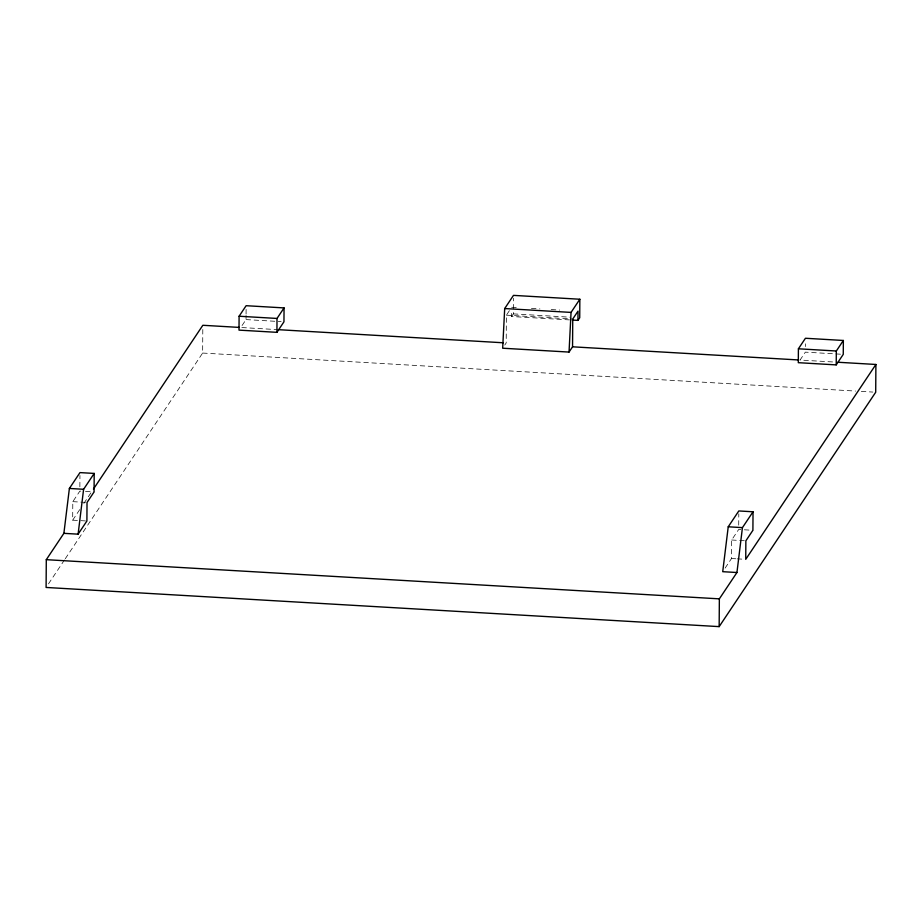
<?xml version="1.0" encoding="UTF-8"?>
<svg xmlns="http://www.w3.org/2000/svg" width="922" height="922" viewBox="0 0 922 922"><rect width="100%" height="100%" fill="white"/><g stroke="black" fill="none" stroke-linecap="round" stroke-linejoin="round"><path stroke-width="0.69" stroke-dasharray="4.61 3.46" d="M85.481 520.918L72.677 520.169L72.803 501.649L79.845 491.115L84.109 491.368M79.868 486.839L79.949 475.452M65.266 558.744L202.644 353.057L202.805 329.454M278.675 329.696L240.757 327.494L246.036 319.588L246.07 315.428M246.07 314.033L246.116 308.478M509.405 310.656L506.385 315.163L506.19 342.938L504.783 345.047M569.485 319.899L511.595 316.523L511.629 311.233M511.595 316.523L513.358 313.895L513.462 298.221M725.118 568.09L731.515 558.513L731.653 540.004L738.683 529.47L742.948 529.712M738.718 525.194L738.799 513.796M805.379 346.591L805.402 343.814M72.677 520.169L79.868 509.405M83.856 503.435L91.843 491.472M48.497 583.857L64.471 559.942M511.664 307.268L518.717 307.683M531.429 308.421L539.9 308.916M551.195 309.573L559.666 310.057M513.358 313.895L569.831 317.18M506.385 315.163L572.746 319.035M246.036 319.588L281.141 321.64M840.449 354.186L805.344 352.146L800.066 360.053L833.765 362.012M202.644 353.057L855.57 391.066M861.321 391.401L872.834 392.069M85.527 491.449L94.067 491.945M744.377 529.793L752.905 530.3M72.803 501.649L87.025 502.478M731.653 540.004L744.446 540.741M731.515 558.513L735.779 558.767M737.208 558.847L744.319 559.262"/><path stroke-width="1.38" d="M63.883 533.342L78.105 534.161L86.899 520.999L87.025 502.478L94.067 491.945L94.194 473.424L79.972 472.606L69.381 488.453L63.883 533.342L46.296 559.677L46.1 587.452L719.16 626.626L875.704 392.242L875.9 364.467L837.983 362.254M239.098 316.234L239.005 330.122L276.923 332.335L283.953 321.801L284.057 307.913L246.128 305.701L239.098 316.234L277.015 318.447L284.057 307.913M276.923 332.335L277.015 318.447M577.956 320.383L579.719 317.756L579.846 299.235L513.485 295.374L504.691 308.547L502.674 348.216L569.035 352.077L572.55 346.81L572.746 319.035L578.025 311.129L577.956 320.383L572.308 320.061M719.16 626.626L719.356 598.851L736.943 572.516L742.441 527.626L753.032 511.779L738.81 510.949L728.23 526.796L722.721 571.686L736.943 572.516M753.032 511.779L752.905 530.3L745.863 540.834L745.737 559.343L875.9 364.467M798.406 348.793L798.302 362.68L836.219 364.893L843.261 354.359L843.353 340.472L805.436 338.259L798.406 348.793L836.323 351.005L843.353 340.472M836.219 364.893L836.323 351.005M569.035 352.077L571.052 312.408L579.846 299.235M78.105 534.161L83.602 489.282L94.194 473.424M93.445 489.086L202.84 325.282L239.34 327.414M504.691 308.547L571.052 312.408M278.675 329.696L503.331 342.777M572.55 346.81L798.636 359.96M69.381 488.453L83.602 489.282M728.23 526.796L742.441 527.626M46.296 559.677L719.356 598.851"/></g></svg>
